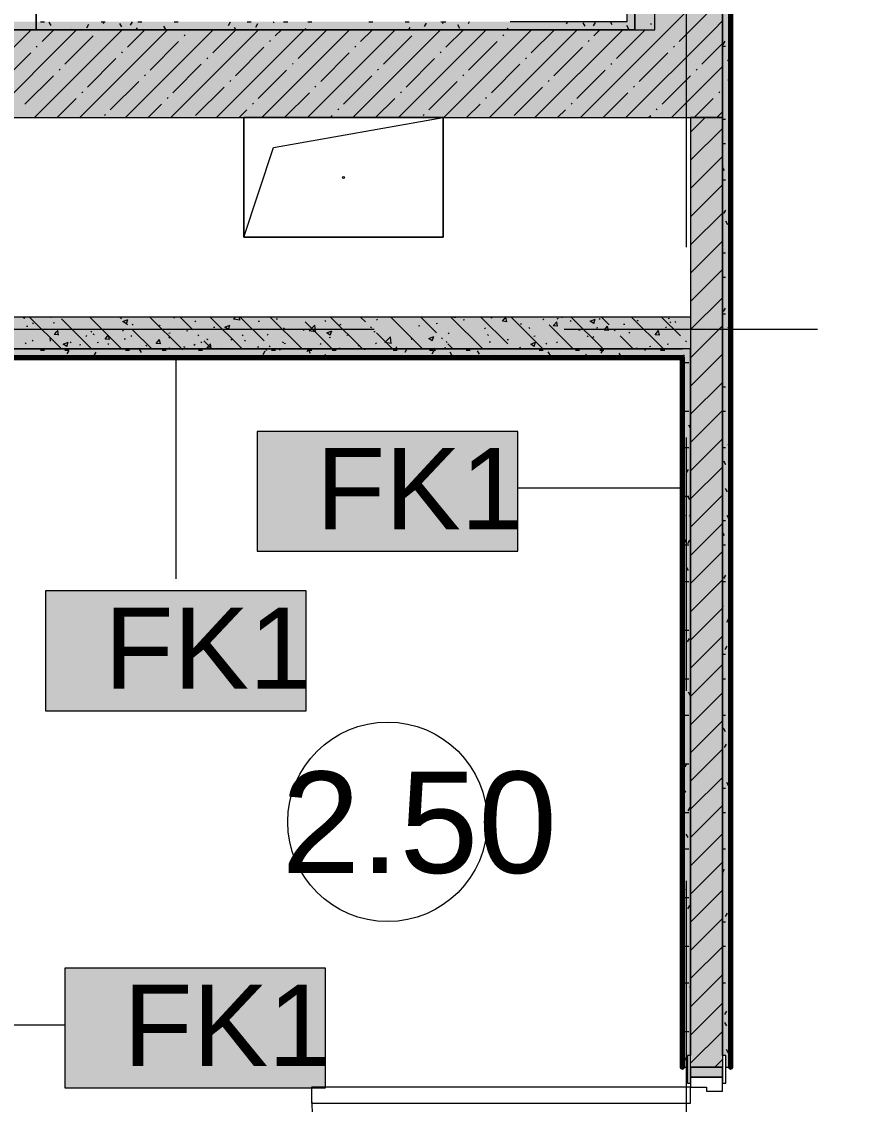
# Model space of a CAD drawing. Header units: millimetres. Extents: x -3817 to 677485, y -22715 to 103890.
# Drawn here: x 426322 to 428449, y 16976 to 19689 of the extents above; entities that cross this region are included whole.
import ezdxf

# ---------------------------------------------------------------- set-up
doc = ezdxf.new("R2010")
doc.units = ezdxf.units.MM
doc.layers.add('PDF _Геометрия', color=7, linetype='Continuous', true_color=0x1d1d1d)
doc.layers.add('PDF _Сплошная заливка', color=7, linetype='Continuous', true_color=0xffffff)
doc.layers.add('PDF _Текст', color=7, linetype='Continuous')
doc.styles.add('PDF GOST-Common', font='arial.ttf')

msp = doc.modelspace()

# ---------------------------------------------------------------- hatches: boundary and pattern name
at = {"layer": 'PDF _Сплошная заливка', "transparency": 33554559}
h = msp.add_hatch(color=256, dxfattribs=at)
h.paths.add_polyline_path([(428098.6, 15819), (428098.6, 16019), (428086.6, 16019), (428086.6, 15989), (428078.6, 15989), (428078.6, 15819)], flags=0)
h.paths.add_polyline_path([(428098.6, 17069), (428098.6, 22674), (428078.6, 22674), (428078.6, 17099), (428086.6, 17099), (428086.6, 17069)], flags=0)
h = msp.add_hatch(color=256, dxfattribs=at)
h.paths.add_polyline_path([(427546.6, 19669), (427858.6, 19669), (427858.6, 19689), (426110.7, 19689), (426120, 19669), (427545.6, 19669)], flags=0)
h.paths.add_polyline_path([(421858.6, 19669), (426058.6, 19669), (426058.6, 19689), (421858.6, 19689)], flags=0)
for points in [[(425798.6, 19449), (428078.6, 19449), (428078.6, 19669), (421858.6, 19669), (421858.6, 19449), (424998.6, 19449)], [(427998.6, 18869), (427998.6, 18949), (425998.6, 18949), (425998.6, 18869), (427978.6, 18869)], [(427977.6, 18849), (427978.6, 18849), (427978.6, 18869), (425998.6, 18869), (425998.6, 18849), (427370.9, 18849)]]:
    msp.add_hatch(color=256, dxfattribs=at).paths.add_polyline_path(points)
h = msp.add_hatch(color=256, dxfattribs=at)
h.paths.add_polyline_path([(428078.6, 15819), (428078.6, 16019), (427998.6, 16019), (427998.6, 15819), (428017.3, 15819)], flags=0)
h.paths.add_polyline_path([(427998.6, 17069), (428078.6, 17069), (428078.6, 19449), (427998.6, 19449), (427998.6, 17099)], flags=0)
h = msp.add_hatch(color=256, dxfattribs=at)
h.paths.add_polyline_path([(427990.6, 15839), (427998.6, 15839), (427998.6, 15989), (427990.6, 15989), (427990.6, 16019), (427978.6, 16019), (427978.6, 15839)], flags=0)
h.paths.add_polyline_path([(427990.6, 17069), (427990.6, 17099), (427998.6, 17099), (427998.6, 18869), (427978.6, 18869), (427978.6, 17069)], flags=0)

# ---------------------------------------------------------------- linework, layer by layer
at = {"layer": 'PDF _Геометрия', "color": 253, "lineweight": 9, "true_color": 0xaaaaaa}
for points in [[(427988.6, 19123.8), (427988.6, 21447.3), (427988.6, 23947.3)], [(426058.6, 19669), (426058.6, 19764), (426058.6, 19669), (426120, 19669), (426358.6, 19669), (426358.6, 19764), (426358.6, 19669), (427908.6, 19669), (427908.6, 23069), (426358.6, 23069), (422758.6, 23069), (422758.6, 21519), (426358.6, 21519), (426358.6, 21544), (426358.6, 21519), (426239.5, 21519)], [(425617.7, 18919), (427205.2, 18919)], [(427681.5, 18919), (428316.5, 18919)], [(427988.6, 18012.5), (427988.6, 18647.5)], [(427988.6, 15948.8), (427988.6, 17536.3)]]:
    msp.add_lwpolyline(points, dxfattribs=at)
at = {"layer": 'PDF _Геометрия', "color": 7, "lineweight": 9}
for points in [[(427858.6, 19881), (427858.6, 23069), (427838.6, 23069), (427858.6, 23069), (427858.6, 19881), (427858.6, 19880), (427858.6, 19689), (427858.6, 19669), (427838.6, 19669), (427546.6, 19669), (421858.6, 19669), (427545.6, 19669), (427546.6, 19669), (427838.6, 19669), (427858.6, 19669), (427858.6, 19689), (427858.6, 19880)], [(428078.6, 19669), (428078.6, 22674)], [(427378.6, 19449), (427378.6, 19149), (426878.6, 19149), (426878.6, 19449)], [(427378.6, 19449), (426878.6, 19449), (426878.6, 19149), (427378.6, 19149)], [(428078.6, 17099), (428078.6, 19449), (427998.6, 19449), (428078.6, 19449)], [(427565.6, 18662.4), (426912.5, 18662.4), (426912.5, 18362.4), (427565.6, 18362.4)], [(427035.3, 18262.6), (426382.2, 18262.6), (426382.2, 17962.6), (427035.3, 17962.6)], [(427083.2, 17317.6), (426430.1, 17317.6), (426430.1, 17017.6), (427083.2, 17017.6)]]:
    msp.add_lwpolyline(points, close=True, dxfattribs=at)
at = {"layer": 'PDF _Геометрия', "color": 231, "lineweight": 70, "true_color": 0xff80c0}
for points in [[(428098.6, 22674), (428098.6, 17069), (428099.6, 17069), (428099.6, 22673), (428449.6, 22673), (428449.6, 22674), (428449.6, 23049)], [(426019.6, 16019), (426019.6, 18848), (427977.6, 18848), (427977.6, 17069), (427978.6, 17069), (427978.6, 18849)]]:
    msp.add_lwpolyline(points, dxfattribs=at)
at = {"layer": 'PDF _Геометрия', "color": 9, "lineweight": 9, "true_color": 0xc0c0c0}
for points in [[(428086.6, 17069), (428098.6, 17069), (428098.6, 22674), (428448.6, 22674), (428448.6, 22694)], [(427978.6, 18849), (427978.6, 17069), (427990.6, 17069)], [(427998.6, 17069), (428078.6, 17069)]]:
    msp.add_lwpolyline(points, dxfattribs=at)
at = {"layer": 'PDF _Геометрия', "color": 7, "lineweight": 9}
for points in [[(427838.6, 22663.5), (427838.6, 19881), (427838.6, 19880), (427838.6, 19702), (427838.6, 19690), (427838.6, 19689), (427546.6, 19689)], [(426878.6, 19149), (426953.6, 19374), (427378.6, 19449)], [(427998.6, 18949), (427998.6, 18869), (427998.6, 17099), (427998.6, 18869), (427978.6, 18869)], [(426018.6, 18849), (427977.6, 18849)], [(426708.7, 18848.5), (426708.7, 18292.7)], [(427978.1, 18520.5), (427565.6, 18520.5)], [(426019.1, 17175.7), (426430.1, 17175.7)]]:
    msp.add_lwpolyline(points, dxfattribs=at)
at = {"layer": 'PDF _Геометрия', "lineweight": 9}
for points in [[(427722.4, 19449), (427942.4, 19669), (428078.6, 19805.2)], [(427969.9, 19639.4), (427999.5, 19669), (428041.2, 19710.7)], [(427836.5, 19449), (428056.5, 19669), (428078.6, 19691.1)], [(427898.6, 19682.2), (427901, 19684.5)], [(426125.8, 19449), (426345.8, 19669)], [(426239.8, 19449), (426459.8, 19669)], [(426353.9, 19449), (426573.9, 19669)], [(426373.2, 19639.4), (426402.8, 19669)], [(426430.2, 19582.4), (426501.5, 19653.7)], [(426467.9, 19449), (426687.9, 19669)], [(426515.7, 19667.9), (426516.8, 19669)], [(426582, 19449), (426802, 19669)], [(426587, 19625.1), (426630.9, 19669)], [(426696, 19449), (426916, 19669)], [(426729.6, 19653.7), (426732, 19656)], [(426743.8, 19667.9), (426744.9, 19669)], [(426800.9, 19610.9), (426859, 19669)], [(426810.1, 19449), (427030.1, 19669)], [(426924.1, 19449), (427144.1, 19669)], [(426957.7, 19653.7), (426973, 19669)], [(427014.7, 19596.6), (427086, 19667.9)], [(427038.1, 19449), (427258.1, 19669)], [(427152.2, 19449), (427372.2, 19669)], [(427171.5, 19639.4), (427201.1, 19669)], [(427228.6, 19582.4), (427299.8, 19653.7)], [(427266.2, 19449), (427486.2, 19669)], [(427314.1, 19667.9), (427315.2, 19669)], [(427380.3, 19449), (427600.3, 19669)], [(427385.4, 19625.1), (427429.2, 19669)], [(427494.3, 19449), (427714.3, 19669)], [(427527.9, 19653.7), (427530.3, 19656)], [(427542.2, 19667.9), (427543.3, 19669)], [(427599.2, 19610.9), (427657.3, 19669)], [(427608.4, 19449), (427828.4, 19669)], [(427756, 19653.7), (427771.4, 19669)], [(427813.1, 19596.6), (427884.3, 19667.9)], [(426358.9, 19625.1), (426361.3, 19627.5)], [(426644, 19568.1), (426715.3, 19639.4)], [(426857.9, 19553.9), (426929.2, 19625.1)], [(426943.4, 19639.4), (426945.8, 19641.8)], [(427157.3, 19625.1), (427159.6, 19627.5)], [(427442.4, 19568.1), (427513.7, 19639.4)], [(427656.2, 19553.9), (427727.5, 19625.1)], [(427741.8, 19639.4), (427744.1, 19641.8)], [(427955.6, 19625.1), (427958, 19627.5)], [(428026.9, 19582.4), (428078.6, 19634.1)], [(426273.4, 19539.6), (426344.7, 19610.9)], [(426487.2, 19525.4), (426558.5, 19596.6)], [(426572.8, 19610.9), (426575.1, 19613.3)], [(426786.6, 19596.6), (426789, 19599)], [(427071.7, 19539.6), (427143, 19610.9)], [(427285.6, 19525.4), (427356.9, 19596.6)], [(427371.1, 19610.9), (427373.5, 19613.3)], [(427585, 19596.6), (427587.3, 19599)], [(427870.1, 19539.6), (427941.4, 19610.9)], [(426415.9, 19568.1), (426418.3, 19570.5)], [(426701.1, 19511.1), (426772.4, 19582.4)], [(426914.9, 19496.8), (426986.2, 19568.1)], [(427000.5, 19582.4), (427002.8, 19584.8)], [(427214.3, 19568.1), (427216.7, 19570.5)], [(427499.4, 19511.1), (427570.7, 19582.4)], [(427713.3, 19496.8), (427784.5, 19568.1)], [(427798.8, 19582.4), (427801.2, 19584.8)], [(427950.5, 19449), (428078.6, 19577.1)], [(428012.6, 19568.1), (428015, 19570.5)], [(426330.4, 19482.6), (426401.7, 19553.9)], [(426544.3, 19468.3), (426615.5, 19539.6)], [(426629.8, 19553.9), (426632.2, 19556.2)], [(426843.6, 19539.6), (426846, 19542)], [(427128.8, 19482.6), (427200, 19553.9)], [(427342.6, 19468.3), (427413.9, 19539.6)], [(427428.1, 19553.9), (427430.5, 19556.2)], [(427642, 19539.6), (427644.4, 19542)], [(427927.1, 19482.6), (427998.4, 19553.9)], [(426473, 19511.1), (426475.3, 19513.5)], [(426758.1, 19454.1), (426829.4, 19525.4)], [(426981.1, 19449), (427043.2, 19511.1)], [(427057.5, 19525.4), (427059.8, 19527.7)], [(427271.3, 19511.1), (427273.7, 19513.5)], [(427556.4, 19454.1), (427627.7, 19525.4)], [(427779.5, 19449), (427841.6, 19511.1)], [(427855.8, 19525.4), (427858.2, 19527.7)], [(428069.7, 19511.1), (428072, 19513.5)], [(426410.9, 19449), (426458.7, 19496.8)], [(426639, 19449), (426672.6, 19482.6)], [(426686.8, 19496.8), (426689.2, 19499.2)], [(426900.7, 19482.6), (426903, 19485)], [(427209.2, 19449), (427257.1, 19496.8)], [(427437.3, 19449), (427470.9, 19482.6)], [(427485.2, 19496.8), (427487.5, 19499.2)], [(427699, 19482.6), (427701.4, 19485)], [(428007.6, 19449), (428055.4, 19496.8)], [(426530, 19454.1), (426532.4, 19456.4)], [(426867.1, 19449), (426886.4, 19468.3)], [(427095.2, 19449), (427100.2, 19454.1)], [(427114.5, 19468.3), (427116.9, 19470.7)], [(427328.3, 19454.1), (427330.7, 19456.4)], [(427665.4, 19449), (427684.7, 19468.3)], [(427893.5, 19449), (427898.6, 19454.1)], [(427912.8, 19468.3), (427915.2, 19470.7)], [(428064.6, 19449), (428078.6, 19463)], [(427998.6, 19412.5), (428035.1, 19449)], [(427998.6, 19341.8), (428078.6, 19421.8)], [(427998.6, 19271.1), (428078.6, 19351.1)], [(427998.6, 19200.4), (428078.6, 19280.4)], [(427998.6, 19129.7), (428078.6, 19209.7)], [(427998.6, 19059), (428078.6, 19139)], [(427998.6, 18988.3), (428078.6, 19068.3)], [(427998.6, 18917.6), (428078.6, 18997.6)], [(427998.6, 18846.8), (428078.6, 18926.8)], [(427998.6, 18776.1), (428078.6, 18856.1)], [(427998.6, 18705.4), (428078.6, 18785.4)], [(427998.6, 18634.7), (428078.6, 18714.7)], [(427998.6, 18564), (428078.6, 18644)], [(427998.6, 18493.3), (428078.6, 18573.3)], [(427998.6, 18422.6), (428078.6, 18502.6)], [(427998.6, 18351.9), (428078.6, 18431.9)], [(427998.6, 18281.2), (428078.6, 18361.2)], [(427998.6, 18210.5), (428078.6, 18290.5)], [(427998.6, 18139.7), (428078.6, 18219.7)], [(427998.6, 18069), (428078.6, 18149)], [(427998.6, 17998.3), (428078.6, 18078.3)], [(427998.6, 17927.6), (428078.6, 18007.6)], [(427998.6, 17856.9), (428078.6, 17936.9)], [(427998.6, 17786.2), (428078.6, 17866.2)], [(427998.6, 17715.5), (428078.6, 17795.5)], [(427998.6, 17644.8), (428078.6, 17724.8)], [(427998.6, 17574.1), (428078.6, 17654.1)], [(427998.6, 17503.3), (428078.6, 17583.3)], [(427998.6, 17432.6), (428078.6, 17512.6)], [(427998.6, 17361.9), (428078.6, 17441.9)], [(427998.6, 17291.2), (428078.6, 17371.2)], [(427998.6, 17220.5), (428078.6, 17300.5)], [(427998.6, 17149.8), (428078.6, 17229.8)], [(427998.6, 17079.1), (428078.6, 17159.1)], [(428059.3, 17069), (428078.6, 17088.4)]]:
    msp.add_lwpolyline(points, dxfattribs=at)
at = {"layer": 'PDF _Геометрия', "color": 253, "lineweight": 9, "true_color": 0x9b9b9b}
for points in [[(426369.1, 19688.8), (426379.2, 19688.8)], [(426395.8, 19679.3), (426390.8, 19688)], [(426447.8, 19670.6), (426446.8, 19669)], [(426489.4, 19681.8), (426484.4, 19673.1)], [(426521.5, 19688.8), (426531.6, 19688.8)], [(426528.8, 19689), (426526, 19684.2)], [(426573.5, 19676.3), (426568.5, 19685)], [(426599.1, 19688.8), (426594, 19680.1)], [(426612.9, 19669), (426610.1, 19673.8)], [(426613, 19688.8), (426623, 19688.8)], [(426683.2, 19669.2), (426678.1, 19677.9)], [(426693.5, 19669.5), (426693.2, 19669)], [(426704.4, 19688.8), (426714.5, 19688.8)], [(426844.8, 19687.8), (426839.8, 19679)], [(426859.2, 19669), (426855.8, 19674.9)], [(426887.3, 19688.8), (426897.3, 19688.8)], [(426912.8, 19683.7), (426907.8, 19675)], [(426955.3, 19685.5), (426953.3, 19689)], [(426978.7, 19688.8), (426988.8, 19688.8)], [(427035.2, 19669), (427033.5, 19671.9)], [(427039.7, 19688.8), (427049.7, 19688.8)], [(427192.1, 19688.8), (427202.1, 19688.8)], [(427283.5, 19688.8), (427293.6, 19688.8)], [(427294.6, 19674.4), (427291.5, 19669)], [(427336.3, 19685.6), (427331.2, 19676.9)], [(427373.5, 19689), (427372.9, 19688)], [(427375, 19688.8), (427385, 19688.8)], [(427378.7, 19683.6), (427375.6, 19689)], [(427420.4, 19672.5), (427415.3, 19681.2)], [(427443.8, 19689), (427440.9, 19683.9)], [(427540.4, 19673.3), (427537.9, 19669)], [(427690.2, 19689), (427686.6, 19682.8)], [(427692.5, 19688.8), (427692.4, 19689)], [(427734.1, 19677.7), (427729.1, 19686.4)], [(427759.7, 19687.5), (427754.7, 19678.7)], [(427802.2, 19681.7), (427798, 19689)], [(427843.8, 19670.6), (427838.8, 19679.3)], [(427608.4, 19669.2), (427608.3, 19669)], [(428078.6, 19627.9), (428086.1, 19627.9)], [(428084.6, 19640.6), (428079.6, 19631.9)], [(428095.8, 19599), (428090.8, 19590.3)], [(428097.7, 19535.6), (428092.7, 19544.3)], [(428078.6, 19445), (428086.1, 19445)], [(428078.6, 19384), (428086.1, 19384)], [(428079.5, 19326.9), (428078.6, 19325.5)], [(428083.6, 19316.3), (428078.6, 19324.8)], [(428078.6, 19292.6), (428086.1, 19292.6)], [(428086.5, 19217.2), (428081.5, 19208.5)], [(428091.7, 19180.2), (428086.7, 19188.9)], [(428078.6, 19109.7), (428086.1, 19109.7)], [(428078.6, 19048.8), (428086.1, 19048.8)], [(428085.4, 18971.5), (428080.4, 18962.8)], [(428078.6, 18957.3), (428086.1, 18957.3)], [(428096.6, 18929.8), (428091.6, 18921.1)], [(426369.1, 18865.9), (426379.2, 18865.9)], [(426430.1, 18865.9), (426440.1, 18865.9)], [(426440.4, 18865.4), (426435.4, 18856.7)], [(426508.4, 18861.3), (426503.4, 18852.6)], [(426582.5, 18865.9), (426592.5, 18865.9)], [(426622.5, 18859.9), (426617.5, 18868.6)], [(426673.9, 18865.9), (426684, 18865.9)], [(426724, 18869), (426722.7, 18866.7)], [(426765.4, 18865.9), (426775.4, 18865.9)], [(426931.9, 18863.2), (426926.8, 18854.5)], [(426936.3, 18865.1), (426934, 18869)], [(426948.2, 18865.9), (426958.3, 18865.9)], [(426970.4, 18869), (426968.5, 18865.6)], [(427040.8, 18869), (427036.5, 18861.6)], [(427039.7, 18865.9), (427049.7, 18865.9)], [(427045.9, 18858), (427040.9, 18866.7)], [(427086.3, 18849), (427082.5, 18855.5)], [(427100.6, 18865.9), (427110.7, 18865.9)], [(427182, 18866.1), (427180.3, 18869)], [(427253, 18865.9), (427263.1, 18865.9)], [(427287.2, 18869), (427282.2, 18860.5)], [(427344.5, 18865.9), (427354.5, 18865.9)], [(427355.3, 18865.1), (427350.3, 18856.4)], [(427359.7, 18863.2), (427356.3, 18869)], [(427401.3, 18852), (427396.3, 18860.7)], [(427435.9, 18865.9), (427446, 18865.9)], [(427469.4, 18856.1), (427464.3, 18864.8)], [(427618.8, 18865.9), (427628.9, 18865.9)], [(427647.1, 18853.1), (427642, 18861.8)], [(427710.2, 18865.9), (427720.3, 18865.9)], [(427737.1, 18855.8), (427733.2, 18849)], [(427771.2, 18865.9), (427781.3, 18865.9)], [(427778.7, 18867), (427773.7, 18858.3)], [(427824.8, 18850.1), (427819.7, 18858.8)], [(427885.5, 18869), (427883.4, 18865.3)], [(427923.6, 18865.9), (427933.7, 18865.9)], [(426347.2, 18849), (426345.3, 18852.2)], [(426523.2, 18849), (426523, 18849.3)], [(426890.2, 18852), (426888.5, 18849)], [(427136, 18850.9), (427134.8, 18849)], [(427508.6, 18849), (427506, 18853.6)], [(427931, 18849), (427929.4, 18851.7)], [(427982.8, 18854.7), (427978.6, 18847.5)], [(427979.3, 18848.6), (427979.1, 18848.2)], [(427984.6, 18835.4), (427994.6, 18835.4)], [(428098.6, 18802.5), (428096, 18807.1)], [(428098.6, 18811.5), (428098.6, 18811.5)], [(428078.6, 18774.4), (428086.1, 18774.4)], [(428098.6, 18750.5), (428094.6, 18743.4)], [(427984.6, 18713.5), (427994.6, 18713.5)], [(428078.6, 18713.5), (428086.1, 18713.5)], [(427998.6, 18670.9), (427994.5, 18678.1)], [(427984.6, 18622), (427994.6, 18622)], [(428078.6, 18622), (428086.1, 18622)], [(428098, 18620.7), (428093, 18629.4)], [(427981.7, 18609), (427978.6, 18603.6)], [(427998.6, 18609.9), (427998.5, 18610.1)], [(428086.8, 18579.1), (428081.8, 18587.8)], [(427992.9, 18567.4), (427987.9, 18558.6)], [(428090.9, 18511), (428085.9, 18519.7)], [(428098.5, 18506.4), (428093.5, 18497.7)], [(427984.6, 18500.1), (427994.6, 18500.1)], [(427996.5, 18491.7), (427991.5, 18500.4)], [(427985.3, 18450.1), (427980.3, 18458.8)], [(427998.6, 18455.4), (427994.9, 18449)], [(428095, 18443), (428090, 18451.7)], [(428078.6, 18439.2), (428086.1, 18439.2)], [(428083.8, 18401.4), (428078.8, 18410.1)], [(427989.4, 18382), (427984.4, 18390.8)], [(427984.6, 18378.2), (427994.6, 18378.2)], [(427995.9, 18389.7), (427990.9, 18380.9)], [(428078.6, 18378.2), (428086.1, 18378.2)], [(427993.5, 18314), (427988.5, 18322.7)], [(427984.6, 18286.8), (427994.6, 18286.8)], [(428078.6, 18286.8), (428086.1, 18286.8)], [(428086.2, 18302.3), (428081.2, 18293.6)], [(427982.3, 18272.4), (427978.6, 18278.8)], [(428080.9, 18223.7), (428078.6, 18227.5)], [(428093.3, 18192.6), (428088.3, 18183.9)], [(427984.6, 18164.8), (427994.6, 18164.8)], [(427994.8, 18143.9), (427989.8, 18135.2)], [(428089.2, 18124.6), (428084.2, 18115.9)], [(428098.6, 18131.9), (428095.2, 18137.9)], [(427979.4, 18094.7), (427978.6, 18095.9)], [(428078.6, 18103.9), (428086.1, 18103.9)], [(428098.6, 18079.9), (428095.4, 18074.3)], [(427984.6, 18042.9), (427994.6, 18042.9)], [(428078.6, 18042.9), (428086.1, 18042.9)], [(427998.6, 18000.3), (427993.7, 18009)], [(427982.5, 17939.8), (427978.6, 17933.1)], [(427984.6, 17951.5), (427994.6, 17951.5)], [(428078.6, 17951.5), (428086.1, 17951.5)], [(428086, 17909.9), (428081, 17918.6)], [(428088.1, 17878.9), (428083.1, 17870.2)], [(427989.6, 17830.2), (427984.6, 17821.4)], [(427984.6, 17829.6), (427994.6, 17829.6)], [(428098.6, 17836.1), (428094.3, 17828.5)], [(427984.5, 17780.9), (427979.5, 17789.6)], [(428094.2, 17773.8), (428089.2, 17782.5)], [(427985.5, 17762.1), (427980.5, 17753.4)], [(428078.6, 17768.6), (428086.1, 17768.6)], [(427996.7, 17720.5), (427991.7, 17711.8)], [(427984.6, 17707.6), (427994.6, 17707.6)], [(428078.6, 17707.6), (428086.1, 17707.6)], [(427992.7, 17644.8), (427987.7, 17653.5)], [(427984.6, 17616.2), (427994.6, 17616.2)], [(428078.6, 17616.2), (428086.1, 17616.2)], [(428083, 17565.1), (428078.6, 17557.6)], [(428080.1, 17554.5), (428078.6, 17557)], [(427984.4, 17516.4), (427979.4, 17507.7)], [(427984.6, 17494.3), (427994.6, 17494.3)], [(427995.6, 17474.7), (427990.6, 17466)], [(428078.9, 17497.1), (428078.6, 17496.7)], [(428090, 17455.4), (428085, 17446.7)], [(428078.6, 17433.3), (428086.1, 17433.3)], [(428098.6, 17400.4), (428098.4, 17400.7)], [(427984.6, 17372.4), (427994.6, 17372.4)], [(428078.6, 17372.4), (428086.1, 17372.4)], [(427984.6, 17280.9), (427994.6, 17280.9)], [(427998.6, 17268.8), (427996.9, 17271.7)], [(428078.6, 17280.9), (428086.1, 17280.9)], [(427979.3, 17202.6), (427978.6, 17201.5)], [(428088.9, 17209.7), (428083.9, 17201)], [(428098.6, 17217.5), (428095.4, 17223)], [(428089.3, 17172.7), (428084.3, 17181.4)], [(427984.6, 17159), (427994.6, 17159)], [(428098.6, 17165.5), (428095.1, 17159.3)], [(427986.3, 17092.9), (427981.3, 17084.2)], [(428093.4, 17104.7), (428088.4, 17113.4)]]:
    msp.add_lwpolyline(points, dxfattribs=at)
at = {"layer": 'PDF _Геометрия', "color": 9, "lineweight": 9, "true_color": 0xc0c0c0}
for points in [[(428078.6, 19449), (428078.6, 19669)], [(425998.6, 18949), (425998.6, 19449), (427998.6, 19449), (427998.6, 18949)], [(425998.6, 18869), (427978.6, 18869)]]:
    msp.add_lwpolyline(points, close=True, dxfattribs=at)
at = {"layer": 'PDF _Геометрия', "color": 252, "lineweight": 9, "true_color": 0x878787}
for points in [[(426325.5, 18949), (426329.1, 18946.6)], [(426329.1, 18946.5), (426329.9, 18949)], [(426421.8, 18869), (426341.8, 18949)], [(426395.1, 18948.4), (426395.9, 18949)], [(426497.2, 18869.1), (426421.7, 18944.5)], [(426572.6, 18869), (426492.6, 18949)], [(426572.6, 18944.5), (426568.1, 18949)], [(426584.6, 18932.4), (426575.8, 18938.3), (426588.2, 18943.1)], [(426584.6, 18932.3), (426588.2, 18943)], [(426723.5, 18869), (426643.5, 18949)], [(426703, 18948.9), (426705.5, 18946.6)], [(426751.1, 18916.8), (426719, 18949)], [(426756.2, 18937.8), (426758.8, 18939.9)], [(426874.4, 18869), (426794.4, 18949)], [(426868.8, 18941.4), (426853, 18943.9), (426857.9, 18949)], [(426868.9, 18941.4), (426868, 18949)], [(426929.7, 18889.2), (426869.8, 18949)], [(426915.2, 18938.5), (426918.5, 18938.9)], [(427025.2, 18869), (426945.2, 18949)], [(426959.7, 18944.3), (426963, 18944.8)], [(427100.7, 18869), (427032.8, 18936.9)], [(427082, 18940.1), (427084.4, 18937.8)], [(427176.1, 18869), (427096.1, 18949)], [(427183.6, 18936.9), (427171.6, 18949)], [(427211.1, 18941.7), (427213.7, 18943.8)], [(427327, 18869), (427247, 18949)], [(427362.2, 18909.3), (427322.4, 18949)], [(427477.8, 18869), (427397.8, 18949)], [(427405.4, 18949), (427410.2, 18948.6)], [(427410.2, 18948.5), (427410.1, 18949)], [(427428.6, 18942.1), (427431.9, 18942.5)], [(427540.7, 18881.6), (427473.3, 18949)], [(427497.6, 18949), (427500.6, 18947)], [(427500.6, 18946.9), (427501.3, 18949)], [(427537.7, 18937.4), (427527.1, 18938.4), (427535.7, 18948.6)], [(427537.7, 18937.3), (427535.7, 18948.5)], [(427628.7, 18869), (427548.7, 18949)], [(427631.2, 18942), (427628.7, 18944.5)], [(427665.3, 18926.3), (427654.6, 18927.2), (427663.2, 18937.4)], [(427665.3, 18926.2), (427663.2, 18937.3)], [(427664.5, 18944.5), (427667.2, 18946.5)], [(427675.2, 18949), (427677.1, 18947.8)], [(427696.8, 18940.8), (427699.3, 18938.5)], [(427779.6, 18869), (427699.6, 18949)], [(427756.1, 18932.7), (427747.3, 18938.7), (427759.7, 18943.5)], [(427756.1, 18932.7), (427759.7, 18943.4)], [(427769.2, 18945.6), (427772, 18943.8)], [(427794.6, 18929.4), (427775, 18949)], [(427930.4, 18869), (427850.4, 18949)], [(427864.1, 18941.6), (427866.9, 18939.8)], [(427973.2, 18901.7), (427925.9, 18949)], [(427942.4, 18945.8), (427945.7, 18946.2)], [(427946.8, 18937.3), (427949.2, 18935.1)], [(427959, 18937.6), (427961.8, 18935.8)], [(426334.1, 18925.9), (426337.4, 18926.4)], [(426349.3, 18934.5), (426351.8, 18932.3)], [(426401.4, 18934.8), (426404.7, 18935.3)], [(426414.6, 18904.1), (426404, 18905), (426412.6, 18915.2)], [(426405.8, 18910.9), (426408.6, 18909.1)], [(426414.7, 18904), (426412.6, 18915.2)], [(426495.6, 18913.3), (426498.1, 18911)], [(426575.1, 18913.9), (426577.7, 18916)], [(426587.7, 18929.4), (426585.2, 18931.9)], [(426599.3, 18931.1), (426601.8, 18928.8)], [(426648.1, 18869), (426600.3, 18916.8)], [(426666.4, 18926.5), (426669, 18928.5)], [(426735.6, 18914.8), (426738.9, 18915.3)], [(426802.9, 18923.7), (426806.2, 18924.1)], [(426840.1, 18918.1), (426831.3, 18924.1), (426843.8, 18928.9)], [(426840.2, 18918), (426843.8, 18928.8)], [(426978.3, 18922.3), (426980.8, 18920)], [(427027.5, 18915.9), (427030.1, 18917.9)], [(427058.6, 18912), (427042.8, 18914.5), (427056.6, 18928.9)], [(427058.6, 18911.9), (427056.7, 18928.8)], [(427095.7, 18903.9), (427086.8, 18909.8), (427099.3, 18914.6)], [(427095.7, 18903.8), (427099.3, 18914.5)], [(427119.8, 18929.2), (427122.5, 18931.2)], [(427198.7, 18921.9), (427196.2, 18924.4)], [(427204.4, 18912.6), (427207.7, 18913)], [(427316.7, 18927.4), (427320, 18927.8)], [(427361.2, 18933.2), (427364.5, 18933.7)], [(427482.4, 18919.8), (427485, 18921.8)], [(427572.2, 18931.2), (427574.8, 18933.2)], [(427593.1, 18923), (427595.6, 18920.7)], [(427704.2, 18869), (427643.8, 18929.4)], [(427718.2, 18916.3), (427721.5, 18916.7)], [(427762.7, 18922.1), (427766.1, 18922.6)], [(427792.8, 18915.1), (427782.2, 18916), (427790.7, 18926.3)], [(427792.8, 18915), (427790.7, 18926.2)], [(427809.7, 18914.3), (427807.2, 18916.8)], [(427830.1, 18931), (427833.4, 18931.4)], [(427843.1, 18919.5), (427845.5, 18917.3)], [(427843.5, 18909.2), (427846.1, 18911.2)], [(427920.3, 18904), (427909.7, 18904.9), (427918.3, 18915.1)], [(427920.3, 18903.9), (427918.3, 18915)], [(427935.8, 18922.5), (427938.5, 18924.6)], [(426333.7, 18881.6), (426331.2, 18884.1)], [(426348.4, 18891), (426351.2, 18889.2)], [(426391.9, 18895.5), (426394.4, 18893.2)], [(426392.9, 18889.2), (426395.6, 18891.3)], [(426435.2, 18875), (426426.4, 18881), (426438.8, 18885.8)], [(426435.2, 18874.9), (426438.8, 18885.7)], [(426443.3, 18887), (426446.1, 18885.2)], [(426482.7, 18900.6), (426485.4, 18902.6)], [(426500.7, 18906.9), (426503.5, 18905.1)], [(426511.4, 18885.3), (426514.8, 18885.8)], [(426542.2, 18892.9), (426531.5, 18893.9), (426540.1, 18904.1)], [(426538.2, 18883), (426541, 18881.2)], [(426542.2, 18892.9), (426540.1, 18904)], [(426578.8, 18894.2), (426582.1, 18894.6)], [(426595.6, 18902.8), (426598.4, 18901)], [(426669.7, 18881.8), (426659.1, 18882.7), (426667.6, 18892.9)], [(426669.7, 18881.7), (426667.7, 18892.9)], [(426690.5, 18898.8), (426693.3, 18897)], [(426691.1, 18909), (426694.4, 18909.4)], [(426766.2, 18901.7), (426763.7, 18904.3)], [(426770.9, 18886.7), (426773.4, 18884.4)], [(426799, 18869), (426778.8, 18889.2)], [(426785.4, 18894.8), (426788.3, 18893)], [(426846.4, 18892), (426849, 18894)], [(426874.6, 18904.5), (426877.1, 18902.2)], [(426880.3, 18890.8), (426883.2, 18889)], [(426937.6, 18904.5), (426940.3, 18906.5)], [(426975.3, 18886.8), (426978.1, 18885)], [(426980.3, 18883.1), (426983.6, 18883.5)], [(427070.2, 18882.8), (427073, 18881)], [(427092.6, 18897.9), (427095.9, 18898.3)], [(427137.1, 18903.7), (427140.4, 18904.2)], [(427208.9, 18882.5), (427211.6, 18884.6)], [(427251.6, 18869), (427211.3, 18909.3)], [(427248.4, 18882.6), (427232.5, 18885), (427246.4, 18899.5)], [(427248.4, 18882.5), (427246.4, 18899.4)], [(427298.7, 18893.9), (427301.4, 18896)], [(427351.2, 18889.6), (427342.3, 18895.6), (427354.8, 18900.4)], [(427351.2, 18889.6), (427354.8, 18900.3)], [(427377.2, 18894.2), (427374.7, 18896.7)], [(427385.7, 18887.4), (427388.2, 18885.1)], [(427391.1, 18907.3), (427393.7, 18909.3)], [(427489.4, 18905.2), (427491.9, 18902.9)], [(427494.1, 18886.8), (427497.4, 18887.2)], [(427538.6, 18892.6), (427541.9, 18893.1)], [(427606.7, 18875.4), (427597.9, 18881.4), (427610.3, 18886.1)], [(427605.9, 18901.5), (427609.3, 18901.9)], [(427606.7, 18875.3), (427610.3, 18886.1)], [(427635.7, 18883.9), (427638.2, 18881.7)], [(427662.4, 18885.3), (427665, 18887.3)], [(427739.4, 18901.7), (427741.9, 18899.5)], [(427753.6, 18897.8), (427756.3, 18899.9)], [(427855, 18869), (427822.3, 18901.7)], [(427988.3, 18886.7), (427985.7, 18889.2)], [(426346.4, 18869), (426346.3, 18869.1)], [(426466.9, 18879.5), (426470.3, 18879.9)], [(426633.1, 18879), (426635.9, 18877.2)], [(426666.5, 18869), (426666.9, 18869.3)], [(426687.8, 18869), (426694.4, 18871.5)], [(426693.6, 18869), (426694.4, 18871.4)], [(426728, 18875), (426730.8, 18873.2)], [(426754, 18878.6), (426756.7, 18880.7)], [(426797.2, 18870.6), (426786.6, 18871.6), (426795.2, 18881.8)], [(426797.2, 18870.6), (426795.2, 18881.7)], [(426822.9, 18870.9), (426825.7, 18869.1)], [(426912.9, 18874.2), (426916.3, 18874.7)], [(426921.3, 18869), (426922.7, 18870.6)], [(426923, 18869), (426922.7, 18870.5)], [(426944.8, 18874.1), (426942.2, 18876.6)], [(427117.6, 18870), (427120.3, 18872.1)], [(427165.1, 18878.8), (427167.9, 18877)], [(427260, 18874.8), (427262.8, 18873)], [(427282, 18869.6), (427282.6, 18869)], [(427354.9, 18870.8), (427357.7, 18869)], [(427381.8, 18872), (427385.1, 18872.4)], [(427402.4, 18869), (427389.8, 18881.6)], [(427435.2, 18869), (427436.1, 18870)], [(427436.3, 18869), (427436.2, 18870)], [(427553.3, 18869), (427553.3, 18869.1)], [(427570, 18872), (427572.7, 18874)], [(427858.3, 18869), (427865.8, 18871.9)], [(427864.9, 18869), (427865.8, 18871.8)], [(427895.6, 18875.6), (427898.9, 18876.1)], [(427940.1, 18881.5), (427943.4, 18881.9)]]:
    msp.add_lwpolyline(points, dxfattribs=at)
at = {"layer": 'PDF _Геометрия', "color": 231, "lineweight": 9, "true_color": 0xff80c0}
msp.add_lwpolyline([(427978.6, 18849), (427977.6, 18849), (426018.6, 18849), (426018.6, 18848), (426018.6, 16019), (426019.6, 16019)], dxfattribs=at)
at = {"layer": 'PDF _Геометрия', "color": 253, "lineweight": 13, "true_color": 0xaaaaaa}
for points in [[(427998.6, 17029), (427998.6, 17099), (427990.6, 17099), (427990.6, 17029)], [(428086.6, 17029), (428086.6, 17099), (428078.6, 17099), (428078.6, 17029)], [(428078.6, 17044), (428078.6, 17069), (427998.6, 17069), (427998.6, 17044)], [(427998.6, 17019), (428038.6, 17019), (428038.6, 17009), (428078.6, 17009), (428078.6, 17044), (427998.6, 17044)], [(427999.6, 17029), (427999.6, 17044), (427998.6, 17044), (427998.6, 17029)], [(428078.6, 17029), (428078.6, 17044), (428077.6, 17044), (428077.6, 17029)], [(427048.6, 17019), (427048.6, 16979), (427998.6, 16979), (427998.6, 17019)]]:
    msp.add_lwpolyline(points, close=True, dxfattribs=at)
at = {"layer": 'PDF _Геометрия', "color": 7, "lineweight": 9}
for centre, radius in [((427128.6, 19299), 2.5), ((427239.1, 17684.1), 250), ((427239.1, 17684.1), 250)]:
    msp.add_circle(centre, radius, dxfattribs=at)
at = {"layer": 'PDF _Геометрия', "color": 253, "lineweight": 9, "true_color": 0xaaaaaa}
msp.add_arc((427998.6, 17019), 950, 179.9999, 270, dxfattribs=at)
at = {"layer": 'PDF _Сплошная заливка', "lineweight": 35, "transparency": 33554559}
for points in [[(428078.6, 19669), (428078.6, 23319), (427858.6, 19669), (427858.6, 23319)], [(427858.6, 19689), (427858.6, 23069), (427838.6, 19689), (427838.6, 23069)], [(428078.6, 17044), (428078.6, 17069), (427998.6, 17044), (427998.6, 17069)]]:
    msp.add_solid(points, dxfattribs=at)
at = {"layer": 'PDF _Сплошная заливка', "lineweight": 9, "transparency": 33554559}
for points in [[(427565.6, 18662.4), (426912.5, 18662.4), (427565.6, 18362.4), (426912.5, 18362.4)], [(427035.3, 18262.6), (426382.2, 18262.6), (427035.3, 17962.6), (426382.2, 17962.6)], [(427083.2, 17317.6), (426430.1, 17317.6), (427083.2, 17017.6), (426430.1, 17017.6)]]:
    msp.add_solid(points, dxfattribs=at)
at = {"layer": 'PDF _Сплошная заливка', "color": 254, "lineweight": 35, "true_color": 0xffb9dc, "transparency": 33554559}
msp.add_solid([(427977.6, 17069), (427978.6, 17069), (427977.6, 18485.2)], dxfattribs=at)

# ---------------------------------------------------------------- texts
at = {"layer": 'PDF _Текст', "char_height": 203.2, "attachment_point": 4, "style": 'PDF GOST-Common'}
for insert in [(427059.6, 18519), (426529.3, 18119.2), (426577.2, 17174.2)]:
    msp.add_mtext('FK1', dxfattribs=dict(at, insert=insert))
at = {"layer": 'PDF _Текст', "color": 250, "true_color": 0x3c3c3c, "insert": (426973.3, 17681.3), "char_height": 254, "attachment_point": 4, "style": 'PDF GOST-Common'}
msp.add_mtext('2.50', dxfattribs=at)

doc.saveas('drawing.dxf')
